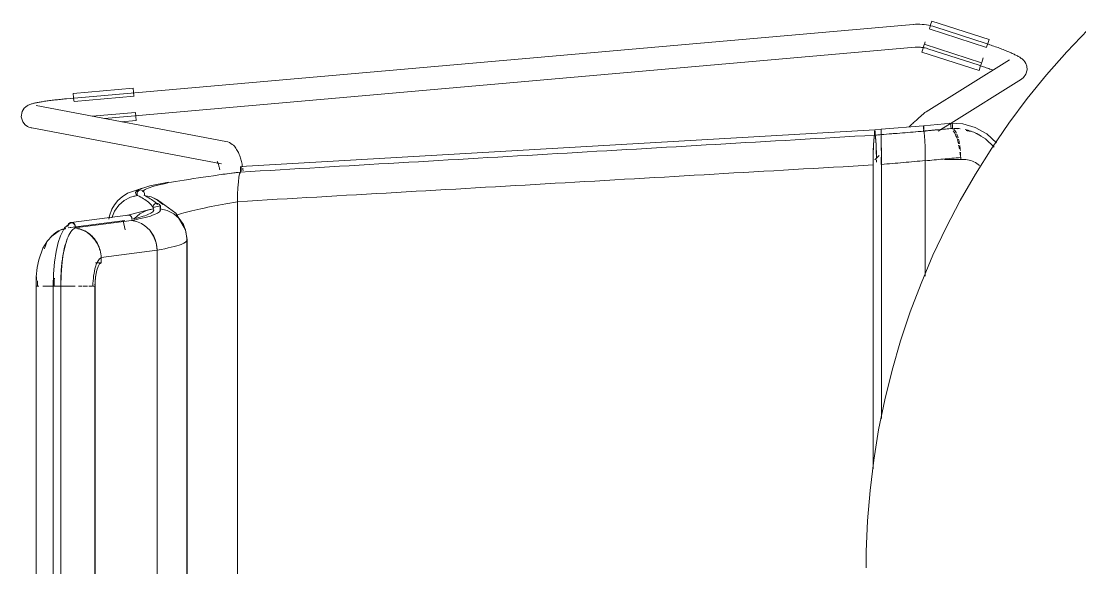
# Model space of a CAD drawing. Header units: millimetres. Extents: x 79795 to 317870, y -36033 to 97293.
# Drawn here: x 213355 to 213909, y 12306 to 12592 of the extents above; entities that cross this region are included whole.
import ezdxf

# ---------------------------------------------------------------- set-up
doc = ezdxf.new("R2010")
doc.units = ezdxf.units.MM
doc.header["$MEASUREMENT"] = 0
doc.layers.add('I-FURN', color=8, linetype='CONTINUOUS', lineweight=9)

msp = doc.modelspace()

# ---------------------------------------------------------------- linework, layer by layer
at = {"layer": 'I-FURN'}
for p, q in [((213831.1, 12589.89), (213831.73, 12591.84)), ((213831.73, 12591.84), (213861.74, 12582.15)), ((213822.05, 12590.12), (213378.73, 12551.18)), ((213822.1, 12590.13), (213822.05, 12590.13)), ((213823.24, 12590.21), (213822.1, 12590.13)), ((213824.38, 12590.23), (213823.24, 12590.21)), ((213825.52, 12590.22), (213824.38, 12590.23)), ((213826.67, 12590.16), (213825.52, 12590.22)), ((213827.8, 12590.05), (213826.67, 12590.16)), ((213828.93, 12589.9), (213827.8, 12590.05)), ((213830.06, 12589.7), (213828.93, 12589.9)), ((213831.17, 12589.46), (213830.06, 12589.7)), ((213830.43, 12587.8), (213860.44, 12578.11)), ((213830.47, 12587.91), (213831.1, 12589.89)), ((213832.28, 12589.17), (213831.17, 12589.46)), ((213833.37, 12588.84), (213832.28, 12589.17)), ((213860.18, 12580.13), (213833.37, 12588.84)), ((213913.42, 12587.34), (213902.38, 12575.76)), ((213827.86, 12579.82), (213828.23, 12580.99)), ((213860.64, 12579.98), (213860.18, 12580.13)), ((213861.11, 12580.2), (213860.47, 12578.23)), ((213861.74, 12582.15), (213861.11, 12580.2)), ((213398.6, 12540.88), (213823.1, 12578.17)), ((213823.1, 12578.17), (213823.76, 12578.22)), ((213823.76, 12578.22), (213824.42, 12578.23)), ((213824.42, 12578.23), (213825.09, 12578.23)), ((213825.09, 12578.23), (213825.75, 12578.19)), ((213825.75, 12578.19), (213826.41, 12578.13)), ((213826.41, 12578.13), (213827.06, 12578.04)), ((213826.52, 12575.68), (213827.15, 12577.64)), ((213826.52, 12575.68), (213856.52, 12565.99)), ((213827.06, 12578.04), (213827.71, 12577.93)), ((213827.15, 12577.64), (213827.79, 12579.61)), ((213827.71, 12577.93), (213828.36, 12577.79)), ((213857.83, 12570.04), (213827.82, 12579.73)), ((213828.36, 12577.79), (213829, 12577.62)), ((213829, 12577.62), (213829.64, 12577.43)), ((213829.64, 12577.43), (213829.67, 12577.42)), ((213829.67, 12577.42), (213856.48, 12568.71)), ((213861.38, 12579.73), (213860.64, 12579.98)), ((213862.12, 12579.49), (213861.38, 12579.73)), ((213862.85, 12579.24), (213862.12, 12579.49)), ((213863.58, 12578.99), (213862.85, 12579.24)), ((213864.3, 12578.73), (213863.58, 12578.99)), ((213865.02, 12578.48), (213864.3, 12578.73)), ((213865.72, 12578.23), (213865.02, 12578.48)), ((213866.42, 12577.97), (213865.72, 12578.23)), ((213867.11, 12577.72), (213866.42, 12577.97)), ((213867.79, 12577.46), (213867.11, 12577.72)), ((213868.45, 12577.21), (213867.79, 12577.46)), ((213869.11, 12576.95), (213868.45, 12577.21)), ((213869.75, 12576.7), (213869.11, 12576.95)), ((213870.37, 12576.45), (213869.75, 12576.7)), ((213870.98, 12576.2), (213870.37, 12576.45)), ((213871.58, 12575.96), (213870.98, 12576.2)), ((213872.16, 12575.71), (213871.58, 12575.96)), ((213872.72, 12575.47), (213872.16, 12575.71)), ((213873.26, 12575.23), (213872.72, 12575.47)), ((213873.79, 12574.99), (213873.26, 12575.23)), ((213874.3, 12574.76), (213873.79, 12574.99)), ((213874.79, 12574.52), (213874.3, 12574.76)), ((213875.27, 12574.29), (213874.79, 12574.52)), ((213902.38, 12575.76), (213891.81, 12563.75)), ((213872.34, 12571.64), (213828.75, 12544.33)), ((213857.79, 12569.92), (213857.15, 12567.95)), ((213857.86, 12570.13), (213858.66, 12572.61)), ((213875.72, 12574.06), (213875.27, 12574.29)), ((213876.16, 12573.83), (213875.72, 12574.06)), ((213876.59, 12573.6), (213876.16, 12573.83)), ((213877, 12573.37), (213876.59, 12573.6)), ((213877.4, 12573.14), (213877, 12573.37)), ((213877.79, 12572.9), (213877.4, 12573.14)), ((213878.18, 12572.64), (213877.79, 12572.9)), ((213878.57, 12572.36), (213878.18, 12572.64)), ((213878.97, 12572.05), (213878.57, 12572.36)), ((213879.4, 12571.68), (213878.97, 12572.05)), ((213879.86, 12571.22), (213879.4, 12571.68)), ((213880.38, 12570.59), (213879.86, 12571.22)), ((213880.95, 12569.68), (213880.38, 12570.59)), ((213881.47, 12568.29), (213880.95, 12569.68)), ((213856.81, 12568.61), (213856.48, 12568.71)), ((213857.15, 12567.95), (213856.52, 12565.99)), ((213857.5, 12568.38), (213856.81, 12568.61)), ((213858.19, 12568.15), (213857.5, 12568.38)), ((213858.87, 12567.92), (213858.19, 12568.15)), ((213859.55, 12567.68), (213858.87, 12567.92)), ((213860.22, 12567.45), (213859.55, 12567.68)), ((213860.89, 12567.21), (213860.22, 12567.45)), ((213861.55, 12566.98), (213860.89, 12567.21)), ((213862.19, 12566.74), (213861.55, 12566.98)), ((213862.83, 12566.51), (213862.19, 12566.74)), ((213863.45, 12566.27), (213862.83, 12566.51)), ((213879.83, 12562.36), (213881.06, 12564.09)), ((213881.06, 12564.09), (213881.64, 12566.32)), ((213881.64, 12566.32), (213881.47, 12568.29)), ((213891.81, 12563.75), (213881.73, 12551.32)), ((213841.94, 12538.43), (213878.71, 12561.47)), ((213879.83, 12562.36), (213878.71, 12561.47)), ((213382.34, 12553.99), (213413.75, 12556.75)), ((213382.52, 12551.95), (213382.34, 12553.99)), ((213382.71, 12549.76), (213414.12, 12552.52)), ((213413.75, 12556.75), (213413.93, 12554.71)), ((213413.93, 12554.71), (213414.11, 12552.64)), ((213356.58, 12546.21), (213357.49, 12547.06)), ((213357.49, 12547.06), (213358.19, 12547.54)), ((213358.19, 12547.54), (213358.75, 12547.85)), ((213358.75, 12547.85), (213359.22, 12548.06)), ((213359.22, 12548.06), (213359.65, 12548.23)), ((213359.65, 12548.23), (213360.06, 12548.37)), ((213360.06, 12548.37), (213360.45, 12548.5)), ((213360.45, 12548.5), (213360.85, 12548.61)), ((213360.85, 12548.61), (213361.25, 12548.72)), ((213361.25, 12548.72), (213361.66, 12548.82)), ((213361.66, 12548.82), (213362.09, 12548.92)), ((213362.09, 12548.92), (213362.53, 12549.02)), ((213362.53, 12549.02), (213362.99, 12549.12)), ((213462.17, 12528.88), (213362.88, 12547.7)), ((213362.99, 12549.12), (213363.47, 12549.21)), ((213363.47, 12549.21), (213363.97, 12549.31)), ((213363.97, 12549.31), (213364.48, 12549.4)), ((213364.48, 12549.4), (213365.01, 12549.5)), ((213365.01, 12549.5), (213365.57, 12549.59)), ((213365.57, 12549.59), (213366.13, 12549.68)), ((213366.13, 12549.68), (213366.72, 12549.77)), ((213366.72, 12549.77), (213367.32, 12549.87)), ((213367.32, 12549.87), (213367.94, 12549.96)), ((213367.94, 12549.96), (213368.58, 12550.05)), ((213368.58, 12550.05), (213369.23, 12550.13)), ((213369.23, 12550.13), (213369.89, 12550.22)), ((213369.89, 12550.22), (213370.56, 12550.31)), ((213370.56, 12550.31), (213371.25, 12550.4)), ((213371.25, 12550.4), (213371.95, 12550.48)), ((213371.95, 12550.48), (213372.66, 12550.56)), ((213372.66, 12550.56), (213373.38, 12550.64)), ((213373.38, 12550.64), (213374.1, 12550.72)), ((213374.1, 12550.72), (213374.84, 12550.8)), ((213374.84, 12550.8), (213375.58, 12550.88)), ((213375.58, 12550.88), (213376.32, 12550.95)), ((213376.32, 12550.95), (213377.07, 12551.02)), ((213377.07, 12551.02), (213377.82, 12551.09)), ((213377.82, 12551.09), (213378.57, 12551.16)), ((213378.57, 12551.16), (213378.73, 12551.18)), ((213382.7, 12549.88), (213382.52, 12551.95)), ((213881.73, 12551.32), (213872.16, 12538.51)), ((213355.05, 12541.79), (213355.54, 12544.55)), ((213355.89, 12539.04), (213355.05, 12541.79)), ((213355.54, 12544.55), (213356.58, 12546.21)), ((213414.86, 12544.07), (213392.26, 12542.09)), ((213414.87, 12543.95), (213415.05, 12541.88)), ((213415.05, 12541.88), (213415.23, 12539.84)), ((213824.97, 12541.21), (213824.62, 12540.89)), ((213825.3, 12541.51), (213824.97, 12541.21)), ((213825.63, 12541.8), (213825.3, 12541.51)), ((213825.93, 12542.07), (213825.63, 12541.8)), ((213826.23, 12542.33), (213825.93, 12542.07)), ((213826.51, 12542.57), (213826.23, 12542.33)), ((213826.77, 12542.8), (213826.51, 12542.57)), ((213827.03, 12543.01), (213826.77, 12542.8)), ((213827.27, 12543.22), (213827.03, 12543.01)), ((213827.5, 12543.41), (213827.27, 12543.22)), ((213827.72, 12543.59), (213827.5, 12543.41)), ((213827.94, 12543.76), (213827.72, 12543.59)), ((213828.17, 12543.93), (213827.94, 12543.76)), ((213828.43, 12544.12), (213828.17, 12543.93)), ((213828.75, 12544.33), (213828.43, 12544.12)), ((213355.89, 12539.04), (213357.21, 12537.47)), ((213357.21, 12537.47), (213358.29, 12536.72)), ((213358.29, 12536.72), (213359.09, 12536.34)), ((213359.09, 12536.34), (213359.71, 12536.13)), ((213359.71, 12536.13), (213360.23, 12535.99)), ((213360.23, 12535.99), (213360.65, 12535.91)), ((213360.65, 12535.91), (213459.94, 12517.09)), ((213407.34, 12539.15), (213415.23, 12539.84)), ((213827.49, 12537.08), (213805.29, 12535.25)), ((213820.45, 12537.05), (213819.98, 12536.61)), ((213820.91, 12537.48), (213820.45, 12537.05)), ((213821.36, 12537.91), (213820.91, 12537.48)), ((213821.81, 12538.32), (213821.36, 12537.91)), ((213822.24, 12538.72), (213821.81, 12538.32)), ((213822.67, 12539.12), (213822.24, 12538.72)), ((213823.08, 12539.5), (213822.67, 12539.12)), ((213823.48, 12539.86), (213823.08, 12539.5)), ((213823.87, 12540.22), (213823.48, 12539.86)), ((213824.25, 12540.56), (213823.87, 12540.22)), ((213824.62, 12540.89), (213824.25, 12540.56)), ((213827.39, 12535.7), (213827.38, 12535.21)), ((213827.38, 12535.21), (213827.39, 12535.7)), ((213827.4, 12536.16), (213827.39, 12535.7)), ((213827.39, 12535.7), (213827.4, 12536.15)), ((213827.42, 12536.54), (213827.4, 12536.16)), ((213827.4, 12536.15), (213827.42, 12536.53)), ((213827.44, 12536.83), (213827.42, 12536.54)), ((213827.42, 12536.53), (213827.44, 12536.83)), ((213827.46, 12537.02), (213827.44, 12536.83)), ((213827.44, 12536.83), (213827.46, 12537.01)), ((213827.49, 12537.08), (213827.46, 12537.02)), ((213827.46, 12537.01), (213827.49, 12537.08)), ((213841.98, 12538.5), (213827.49, 12537.08)), ((213827.51, 12537.01), (213827.49, 12537.08)), ((213827.49, 12537.08), (213827.51, 12537.01)), ((213827.54, 12536.82), (213827.51, 12537.01)), ((213827.56, 12536.53), (213827.54, 12536.82)), ((213827.54, 12536.82), (213827.56, 12536.52)), ((213827.57, 12536.14), (213827.56, 12536.53)), ((213827.56, 12536.52), (213827.57, 12536.14)), ((213827.59, 12535.69), (213827.57, 12536.14)), ((213827.57, 12536.14), (213827.59, 12535.69)), ((213827.59, 12535.2), (213827.59, 12535.69)), ((213827.59, 12535.69), (213827.59, 12535.2)), ((213835.12, 12534.16), (213841.57, 12538.2)), ((213841.08, 12538.38), (213847.99, 12538.1)), ((213847.99, 12538.1), (213854.51, 12536.22)), ((213854.51, 12536.22), (213860.52, 12532.83)), ((213872.16, 12538.51), (213863.1, 12525.32)), ((213801.93, 12534.98), (213470.02, 12515.69)), ((213801.62, 12531.26), (213801.42, 12529.51)), ((213801.83, 12532.14), (213801.62, 12531.26)), ((213801.83, 12534.05), (213801.82, 12533.6)), ((213801.82, 12533.6), (213801.82, 12533.11)), ((213801.82, 12533.11), (213801.82, 12532.61)), ((213801.82, 12532.61), (213801.83, 12532.14)), ((213801.85, 12534.43), (213801.83, 12534.05)), ((213801.87, 12534.73), (213801.85, 12534.43)), ((213801.9, 12534.91), (213801.87, 12534.73)), ((213801.93, 12534.98), (213801.9, 12534.91)), ((213801.93, 12534.98), (213805.29, 12535.25)), ((213801.95, 12534.91), (213801.93, 12534.98)), ((213801.98, 12534.72), (213801.95, 12534.91)), ((213802, 12534.43), (213801.98, 12534.72)), ((213802.02, 12534.04), (213802, 12534.43)), ((213802.03, 12533.59), (213802.02, 12534.04)), ((213802.04, 12533.1), (213802.03, 12533.59)), ((213802.03, 12532.14), (213802.04, 12532.61)), ((213802.24, 12531.24), (213802.03, 12532.14)), ((213802.04, 12532.61), (213802.04, 12533.1)), ((213802.43, 12529.48), (213802.24, 12531.24)), ((213805.25, 12529.76), (213805.26, 12531.51)), ((213805.26, 12531.51), (213805.25, 12529.76)), ((213805.28, 12535.18), (213805.29, 12535.25)), ((213805.29, 12535.25), (213805.28, 12535.19)), ((213805.28, 12534.32), (213805.28, 12534.7)), ((213805.28, 12534.7), (213805.28, 12534.32)), ((213805.28, 12533.86), (213805.28, 12534.32)), ((213805.28, 12534.32), (213805.28, 12533.87)), ((213805.28, 12533.87), (213805.28, 12533.38)), ((213805.28, 12533.37), (213805.28, 12533.86)), ((213805.28, 12533.38), (213805.28, 12532.88)), ((213805.28, 12532.88), (213805.28, 12533.37)), ((213805.28, 12532.41), (213805.28, 12532.88)), ((213805.28, 12532.88), (213805.28, 12532.41)), ((213805.29, 12535.25), (213805.29, 12535.18)), ((213805.29, 12535.19), (213805.29, 12535.25)), ((213805.29, 12535), (213805.29, 12534.7)), ((213805.29, 12534.71), (213805.29, 12535)), ((213805.29, 12534.33), (213805.29, 12534.71)), ((213805.29, 12534.7), (213805.29, 12534.32)), ((213805.29, 12533.87), (213805.29, 12534.33)), ((213805.29, 12534.32), (213805.29, 12533.87)), ((213805.29, 12533.87), (213805.29, 12533.38)), ((213805.29, 12533.38), (213805.29, 12533.87)), ((213805.29, 12533.38), (213805.29, 12532.88)), ((213805.29, 12532.89), (213805.29, 12533.38)), ((213805.29, 12532.42), (213805.29, 12532.89)), ((213805.29, 12532.88), (213805.29, 12532.41)), ((213805.31, 12531.53), (213805.29, 12532.42)), ((213805.29, 12532.41), (213805.31, 12531.53)), ((213805.31, 12531.53), (213805.32, 12529.78)), ((213805.32, 12529.78), (213805.31, 12531.53)), ((213827.39, 12534.72), (213827.39, 12534.24)), ((213827.39, 12534.24), (213827.39, 12534.71)), ((213827.58, 12534.23), (213827.59, 12534.7)), ((213827.59, 12534.7), (213827.58, 12534.23)), ((213827.77, 12533.34), (213827.58, 12534.23)), ((213827.58, 12534.23), (213827.77, 12533.34)), ((213827.59, 12534.7), (213827.59, 12535.2)), ((213827.59, 12535.2), (213827.59, 12534.7)), ((213827.95, 12531.6), (213827.77, 12533.34)), ((213827.77, 12533.34), (213827.95, 12531.62)), ((213827.95, 12531.61), (213828.1, 12529.17)), ((213828.1, 12529.13), (213827.95, 12531.6)), ((213854.11, 12533.51), (213859.94, 12530.15)), ((213859.94, 12530.15), (213864.45, 12525.84)), ((213860.52, 12532.83), (213865.67, 12528.09)), ((213462.17, 12528.88), (213463.16, 12528.62)), ((213463.16, 12528.62), (213464.05, 12528.26)), ((213464.05, 12528.26), (213464.84, 12527.82)), ((213464.84, 12527.82), (213465.53, 12527.34)), ((213465.53, 12527.34), (213466.13, 12526.83)), ((213466.13, 12526.83), (213466.65, 12526.31)), ((213466.65, 12526.31), (213467.1, 12525.78)), ((213467.1, 12525.78), (213467.5, 12525.25)), ((213467.5, 12525.25), (213467.86, 12524.71)), ((213467.86, 12524.71), (213468.18, 12524.17)), ((213801.26, 12527), (213801.14, 12523.87)), ((213801.42, 12529.51), (213801.26, 12527)), ((213802.59, 12526.99), (213802.43, 12529.48)), ((213802.71, 12523.87), (213802.59, 12526.99)), ((213805.23, 12524.14), (213805.24, 12527.26)), ((213805.24, 12527.26), (213805.23, 12524.14)), ((213805.24, 12527.26), (213805.25, 12529.76)), ((213805.25, 12529.76), (213805.24, 12527.26)), ((213805.32, 12529.78), (213805.33, 12527.28)), ((213805.33, 12527.28), (213805.32, 12529.78)), ((213805.34, 12524.15), (213805.33, 12527.28)), ((213805.33, 12527.27), (213805.34, 12524.15)), ((213828.22, 12526.03), (213828.1, 12529.13)), ((213828.1, 12529.13), (213828.21, 12526.09)), ((213828.29, 12522.59), (213828.22, 12526.03)), ((213828.22, 12526.03), (213828.29, 12522.59)), ((213863.1, 12525.32), (213854.58, 12511.77)), ((213468.18, 12524.17), (213468.47, 12523.64)), ((213468.47, 12523.64), (213468.75, 12523.08)), ((213468.75, 12523.08), (213469, 12522.52)), ((213469, 12522.52), (213469.23, 12521.95)), ((213469.23, 12521.95), (213469.45, 12521.37)), ((213469.45, 12521.37), (213469.66, 12520.78)), ((213469.66, 12520.78), (213469.85, 12520.17)), ((213469.85, 12520.17), (213470.04, 12519.56)), ((213470.04, 12519.56), (213470.21, 12518.93)), ((213801.06, 12520.31), (213801.03, 12516.53)), ((213801.14, 12523.87), (213801.06, 12520.31)), ((213804.2, 12521.49), (213801.91, 12519.28)), ((213802.79, 12520.32), (213802.71, 12523.87)), ((213802.82, 12518.06), (213802.81, 12519.3)), ((213805.22, 12516.8), (213805.22, 12520.58)), ((213805.22, 12520.58), (213805.22, 12516.8)), ((213805.35, 12520.58), (213805.34, 12524.15)), ((213805.34, 12524.14), (213805.35, 12520.58)), ((213805.35, 12520.58), (213805.35, 12516.79)), ((213805.35, 12516.79), (213805.35, 12520.58)), ((213828.29, 12522.5), (213828.32, 12518.85)), ((213828.32, 12518.73), (213828.29, 12522.49)), ((213848.11, 12519.44), (213838.36, 12519.44)), ((213846.87, 12520.43), (213846.87, 12519.38)), ((213457.71, 12518.31), (213457.72, 12518.29)), ((213457.72, 12518.29), (213457.77, 12518.21)), ((213457.77, 12518.21), (213457.81, 12518.13)), ((213457.81, 12518.13), (213457.89, 12517.97)), ((213457.89, 12517.97), (213457.97, 12517.78)), ((213457.97, 12517.78), (213458.07, 12517.55)), ((213458.07, 12517.55), (213458.17, 12517.28)), ((213458.17, 12517.28), (213458.28, 12516.98)), ((213458.28, 12516.98), (213458.39, 12516.64)), ((213458.39, 12516.64), (213458.49, 12516.27)), ((213458.49, 12516.27), (213458.6, 12515.88)), ((213458.6, 12515.88), (213458.71, 12515.46)), ((213458.71, 12515.46), (213458.81, 12515.01)), ((213458.81, 12515.01), (213458.91, 12514.54)), ((213458.91, 12514.54), (213459.01, 12514.05)), ((213469.81, 12514.29), (213469.84, 12514.74)), ((213469.81, 12513.79), (213469.81, 12514.29)), ((213469.82, 12514.28), (213469.81, 12513.79)), ((213469.81, 12513.79), (213469.81, 12513.29)), ((213469.81, 12513.3), (213469.81, 12513.79)), ((213469.84, 12514.74), (213469.82, 12514.28)), ((213469.84, 12514.74), (213469.87, 12515.13)), ((213469.87, 12515.12), (213469.84, 12514.74)), ((213469.87, 12515.13), (213469.91, 12515.43)), ((213469.91, 12515.42), (213469.87, 12515.12)), ((213469.96, 12515.62), (213469.91, 12515.42)), ((213469.91, 12515.43), (213469.96, 12515.62)), ((213470.02, 12515.69), (213469.96, 12515.62)), ((213469.96, 12515.62), (213470.02, 12515.69)), ((213470.07, 12515.63), (213470.02, 12515.69)), ((213470.02, 12515.69), (213470.07, 12515.63)), ((213470.12, 12515.44), (213470.07, 12515.63)), ((213470.07, 12515.63), (213470.12, 12515.45)), ((213470.12, 12515.45), (213470.17, 12515.16)), ((213470.16, 12515.15), (213470.12, 12515.44)), ((213470.2, 12514.77), (213470.16, 12515.15)), ((213470.17, 12515.16), (213470.2, 12514.78)), ((213470.2, 12514.78), (213470.22, 12514.33)), ((213470.22, 12514.32), (213470.2, 12514.77)), ((213470.21, 12518.93), (213470.37, 12518.28)), ((213470.22, 12514.33), (213470.23, 12513.83)), ((213470.23, 12513.83), (213470.22, 12514.32)), ((213470.23, 12513.33), (213470.23, 12513.83)), ((213470.23, 12513.83), (213470.23, 12513.33)), ((213470.37, 12518.28), (213470.52, 12517.63)), ((213470.52, 12517.63), (213470.67, 12516.96)), ((213470.67, 12516.96), (213470.8, 12516.28)), ((213470.8, 12516.28), (213470.93, 12515.59)), ((213471.04, 12514.88), (213471.15, 12514.17)), ((213471.15, 12514.17), (213471.25, 12513.44)), ((213801.03, 12516.53), (213801.03, 12357.43)), ((213801.03, 12357.43), (213801.03, 12516.53)), ((213805.35, 12516.79), (213805.35, 12383.79)), ((213805.35, 12383.79), (213805.35, 12516.79)), ((213828.32, 12458.25), (213828.32, 12518.73)), ((213828.32, 12518.73), (213828.32, 12458.25)), ((213468.75, 12507.71), (213469.06, 12510.18)), ((213469.06, 12510.17), (213468.75, 12507.68)), ((213469.43, 12511.92), (213469.06, 12510.17)), ((213469.06, 12510.18), (213469.43, 12511.92)), ((213469.83, 12512.82), (213469.43, 12511.92)), ((213469.43, 12511.92), (213469.83, 12512.82)), ((213469.83, 12512.82), (213469.81, 12513.3)), ((213469.81, 12513.29), (213469.83, 12512.82)), ((213854.58, 12511.77), (213846.61, 12497.9)), ((213422.44, 12505.68), (213410.73, 12501.69)), ((213415.99, 12502.5), (213415.8, 12502.04)), ((213415.8, 12502.04), (213416, 12502.49)), ((213416.3, 12502.88), (213415.99, 12502.5)), ((213416, 12502.49), (213416.3, 12502.88)), ((213416.3, 12502.88), (213416.7, 12503.18)), ((213416.7, 12503.18), (213416.3, 12502.88)), ((213416.7, 12503.18), (213417.15, 12503.38)), ((213417.15, 12503.38), (213416.7, 12503.18)), ((213417.15, 12503.38), (213417.63, 12503.45)), ((213417.63, 12503.45), (213417.15, 12503.38)), ((213417.63, 12503.45), (213418.12, 12503.39)), ((213418.12, 12503.39), (213417.63, 12503.45)), ((213418.12, 12503.39), (213418.58, 12503.21)), ((213418.58, 12503.21), (213418.12, 12503.39)), ((213418.58, 12503.21), (213418.98, 12502.92)), ((213418.98, 12502.92), (213418.58, 12503.21)), ((213418.98, 12502.92), (213419.3, 12502.54)), ((213419.3, 12502.54), (213418.98, 12502.92)), ((213419.3, 12502.54), (213419.51, 12502.09)), ((213419.51, 12502.09), (213419.3, 12502.54)), ((213432.1, 12507.58), (213422.44, 12505.68)), ((213468.51, 12504.58), (213468.36, 12501.04)), ((213468.36, 12501.11), (213468.51, 12504.58)), ((213468.75, 12507.68), (213468.51, 12504.58)), ((213468.51, 12504.63), (213468.75, 12507.68)), ((213405.66, 12497.88), (213403.88, 12495.72)), ((213407.9, 12499.88), (213405.66, 12497.88)), ((213408.98, 12497.93), (213406.15, 12495.45)), ((213410.73, 12501.69), (213407.9, 12499.88)), ((213412.3, 12499.67), (213408.98, 12497.93)), ((213415.93, 12500.58), (213412.3, 12499.67)), ((213414.11, 12500.23), (213415.93, 12500.58)), ((213415.8, 12502.04), (213415.72, 12501.55)), ((213415.72, 12501.55), (213415.77, 12501.05)), ((213415.73, 12501.54), (213415.8, 12502.04)), ((213415.77, 12501.05), (213415.73, 12501.54)), ((213415.93, 12500.58), (213415.77, 12501.05)), ((213415.77, 12501.05), (213415.93, 12500.58)), ((213419.57, 12501.1), (213419.42, 12500.63)), ((213419.42, 12500.63), (213419.57, 12501.1)), ((213419.42, 12500.63), (213423.03, 12499.84)), ((213423.03, 12499.84), (213419.42, 12500.63)), ((213419.51, 12502.09), (213419.6, 12501.6)), ((213419.6, 12501.6), (213419.51, 12502.09)), ((213419.6, 12501.6), (213419.57, 12501.1)), ((213419.57, 12501.1), (213419.6, 12501.6)), ((213423.03, 12499.84), (213426.35, 12498.19)), ((213426.36, 12498.2), (213423.03, 12499.84)), ((213426.43, 12498.25), (213424.68, 12499.14)), ((213426.35, 12498.19), (213429.19, 12495.8)), ((213429.19, 12495.8), (213426.36, 12498.2)), ((213435.97, 12491.27), (213426.43, 12498.25)), ((213468.36, 12501.04), (213468.3, 12497.27)), ((213468.3, 12497.35), (213468.36, 12501.04)), ((213468.3, 12497.27), (213468.3, 12113.87)), ((213468.3, 12113.87), (213468.3, 12497.27)), ((213846.61, 12497.9), (213839.2, 12483.72)), ((213402.54, 12493.44), (213401.24, 12489.84)), ((213403.88, 12495.72), (213402.54, 12493.44)), ((213403.98, 12492.37), (213402.58, 12488.85)), ((213406.15, 12495.45), (213403.98, 12492.37)), ((213410.84, 12490.29), (213422.45, 12493.26)), ((213420.59, 12492.73), (213417.19, 12490.97)), ((213424.3, 12493.62), (213420.59, 12492.73)), ((213422.45, 12493.26), (213424.32, 12493.59)), ((213427.91, 12495.13), (213424.02, 12494.3)), ((213424.18, 12495.08), (213424.1, 12494.59)), ((213424.1, 12494.58), (213424.18, 12495.07)), ((213424.1, 12494.59), (213424.14, 12494.09)), ((213424.14, 12494.09), (213424.1, 12494.58)), ((213424.3, 12493.62), (213424.14, 12494.09)), ((213424.14, 12494.09), (213424.3, 12493.62)), ((213424.38, 12495.53), (213424.18, 12495.08)), ((213424.18, 12495.07), (213424.39, 12495.52)), ((213424.7, 12495.91), (213424.38, 12495.53)), ((213424.39, 12495.52), (213424.7, 12495.91)), ((213424.7, 12495.91), (213425.1, 12496.2)), ((213425.1, 12496.2), (213424.7, 12495.91)), ((213425.1, 12496.2), (213425.56, 12496.39)), ((213425.56, 12496.39), (213425.1, 12496.2)), ((213425.56, 12496.39), (213426.05, 12496.46)), ((213426.05, 12496.46), (213425.56, 12496.39)), ((213426.05, 12496.46), (213426.54, 12496.39)), ((213426.54, 12496.39), (213426.05, 12496.46)), ((213426.54, 12496.39), (213427, 12496.2)), ((213427.01, 12496.2), (213426.54, 12496.39)), ((213427, 12496.2), (213427.41, 12495.91)), ((213427.41, 12495.91), (213427.01, 12496.2)), ((213427.41, 12495.91), (213427.72, 12495.52)), ((213427.72, 12495.53), (213427.41, 12495.91)), ((213427.93, 12495.08), (213427.72, 12495.53)), ((213427.72, 12495.52), (213427.92, 12495.07)), ((213427.82, 12492.55), (213427.78, 12495.43)), ((213427.97, 12494.09), (213427.8, 12493.62)), ((213427.81, 12493.62), (213427.97, 12494.09)), ((213431.52, 12492.73), (213427.81, 12493.62)), ((213427.92, 12495.07), (213428.01, 12494.58)), ((213428.01, 12494.59), (213427.93, 12495.08)), ((213427.97, 12494.09), (213428.01, 12494.59)), ((213428.01, 12494.58), (213427.97, 12494.09)), ((213434.92, 12490.97), (213431.52, 12492.73)), ((213431.52, 12492.72), (213434.91, 12490.97)), ((213377.74, 12483.55), (213380.64, 12486.1)), ((213409.27, 12487.46), (213379.58, 12483.61)), ((213410.92, 12490.31), (213381.14, 12486.45)), ((213383.12, 12483.63), (213412.82, 12487.48)), ((213401.24, 12489.84), (213401.01, 12488.07)), ((213408.49, 12487.33), (213409.45, 12482.51)), ((213410.68, 12490.26), (213410.24, 12490.07)), ((213411.15, 12490.32), (213410.68, 12490.26)), ((213411.62, 12490.25), (213411.15, 12490.32)), ((213412.06, 12490.07), (213411.62, 12490.25)), ((213412.44, 12489.77), (213412.06, 12490.07)), ((213412.74, 12489.39), (213412.44, 12489.77)), ((213412.94, 12488.94), (213412.74, 12489.39)), ((213414.16, 12487.25), (213412.82, 12487.48)), ((213413.02, 12488.44), (213412.94, 12488.94)), ((213412.98, 12487.95), (213413.02, 12488.44)), ((213414.32, 12488.46), (213414.11, 12488.22)), ((213417.19, 12490.97), (213414.32, 12488.46)), ((213434.91, 12490.97), (213437.78, 12488.46)), ((213437.79, 12488.46), (213434.92, 12490.97)), ((213441.08, 12482.62), (213435.97, 12491.27)), ((213437.78, 12488.46), (213439.95, 12485.32)), ((213439.96, 12485.33), (213437.79, 12488.46)), ((213371.05, 12479.29), (213374.95, 12481.97)), ((213374.95, 12481.97), (213375.15, 12482.07)), ((213375.56, 12479.43), (213377.74, 12483.55)), ((213380.77, 12483.77), (213385.55, 12484.38)), ((213422.33, 12482.36), (213419.59, 12484.85)), ((213424.41, 12479.25), (213422.33, 12482.36)), ((213441.15, 12482.47), (213439.78, 12485.64)), ((213439.95, 12485.32), (213441.32, 12481.76)), ((213441.33, 12481.76), (213439.96, 12485.33)), ((213441.95, 12477.43), (213441.15, 12482.47)), ((213441.32, 12481.76), (213441.8, 12477.97)), ((213441.8, 12477.97), (213441.33, 12481.76)), ((213839.2, 12483.72), (213832.36, 12469.26)), ((213366.37, 12472.94), (213368.76, 12476.82)), ((213368.76, 12476.82), (213371.05, 12479.29)), ((213373.3, 12471.28), (213374.39, 12475.97)), ((213374.39, 12475.97), (213375.56, 12479.43)), ((213379.1, 12477.67), (213378, 12474.23)), ((213425.72, 12475.7), (213424.41, 12479.25)), ((213426.2, 12471.93), (213425.72, 12475.7)), ((213441.8, 12477.97), (213441.8, 12133.18)), ((213441.8, 12133.18), (213441.8, 12477.97)), ((213441.95, 12438.52), (213441.95, 12477.43)), ((213364.24, 12466.89), (213366.37, 12472.94)), ((213372.45, 12465.66), (213373.3, 12471.28)), ((213377.03, 12469.8), (213376.44, 12465.79)), ((213378, 12474.23), (213377.03, 12469.8)), ((213396.92, 12468.07), (213426.2, 12471.93)), ((213426.2, 12471.93), (213426.2, 12139.22)), ((213426.2, 12139.22), (213426.2, 12471.93)), ((213832.36, 12469.26), (213826.11, 12454.53)), ((213363.45, 12462.85), (213364.24, 12466.89)), ((213371.96, 12459.54), (213372.45, 12465.66)), ((213376.44, 12465.79), (213375.91, 12459.23)), ((213396.99, 12465.35), (213393.98, 12465.35)), ((213395.34, 12463.36), (213396.13, 12464.72)), ((213396.13, 12464.72), (213396.99, 12465.35)), ((213396.99, 12465.35), (213396.92, 12468.07)), ((213362.94, 12458.03), (213363.45, 12462.85)), ((213371.87, 12453), (213371.96, 12459.54)), ((213375.91, 12459.23), (213375.83, 12453)), ((213393.84, 12456.04), (213394.16, 12458.89)), ((213394.16, 12458.89), (213394.67, 12461.38)), ((213394.67, 12461.38), (213395.34, 12463.36)), ((213362.83, 12453), (213362.94, 12458.03)), ((213363, 12453), (213362.83, 12453)), ((213362.83, 12453), (213362.83, 12158.15)), ((213362.85, 12453), (213364.32, 12453)), ((213366.35, 12453), (213368.93, 12453)), ((213372.11, 12453), (213369.09, 12453)), ((213369.1, 12453), (213372.11, 12453)), ((213371.94, 12453), (213371.87, 12453)), ((213371.87, 12453), (213371.87, 12158.15)), ((213371.87, 12453), (213375.83, 12453)), ((213372.14, 12453), (213371.94, 12453)), ((213372.44, 12453), (213372.14, 12453)), ((213372.83, 12453), (213372.44, 12453)), ((213373.28, 12453), (213372.83, 12453)), ((213373.78, 12453), (213373.28, 12453)), ((213374.27, 12453), (213373.78, 12453)), ((213374.75, 12453), (213374.27, 12453)), ((213375.17, 12453), (213374.75, 12453)), ((213375.5, 12453), (213375.17, 12453)), ((213375.72, 12453), (213375.5, 12453)), ((213375.83, 12453), (213375.72, 12453)), ((213379.61, 12453), (213375.8, 12453)), ((213375.8, 12453), (213379.62, 12453)), ((213375.83, 12158.15), (213375.83, 12453)), ((213379.81, 12453), (213383.37, 12453)), ((213385, 12453), (213386.84, 12453)), ((213387.36, 12453), (213389.82, 12453)), ((213390.41, 12453), (213392.15, 12453)), ((213393.67, 12453), (213393.67, 12158.15)), ((213393.73, 12453), (213393.84, 12456.04)), ((213393.73, 12158.15), (213393.73, 12453)), ((213826.11, 12454.53), (213820.45, 12439.57)), ((213441.95, 12133.72), (213441.95, 12438.52)), ((213820.45, 12439.57), (213815.39, 12424.39)), ((213815.39, 12424.39), (213810.95, 12409.02)), ((213810.95, 12409.02), (213807.12, 12393.49)), ((213807.12, 12393.49), (213803.91, 12377.81)), ((213803.91, 12377.81), (213801.34, 12362.02)), ((213801.34, 12362.02), (213799.4, 12346.14)), ((213799.4, 12346.14), (213798.1, 12330.2)), ((213798.1, 12330.2), (213797.43, 12314.21)), ((213797.43, 12314.21), (213797.34, 12305.57))]:
    msp.add_line(p, q, dxfattribs=at)
for centre, major_axis, ratio, start_param, end_param in [((213411.15, 12488.36), (0, 1.96), 0.955139, 4.501447, 6.790779), ((213411.13, 12471.8), (0, 15.78), 0.955139, 5.929149, 6.170649), ((213411.13, 12471.8), (0, 15.78), 0.955139, 5.687432, 5.928979), ((213411.13, 12471.8), (0, 15.78), 0.955139, 4.720632, 5.68731), ((213367.11, 12453), (0, 12.4), 0.287441, 1.332781, 1.570796), ((213378.58, 12453), (-15.75, 0), 0.000004, 3.431839, 3.614078)]:
    msp.add_ellipse(centre, major_axis=major_axis, ratio=ratio, start_param=start_param, end_param=end_param, dxfattribs=at)
for points in [[(213842.53, 12535.67), (213840.09, 12535.43), (213835.14, 12534.95), (213830.1, 12534.47), (213827.58, 12534.23)], [(213842.53, 12535.67), (213842.93, 12535.52), (213843.68, 12534.96), (213844.38, 12533.81), (213844.7, 12533.12)], [(213469.83, 12512.82), (213525.07, 12516.04), (213635.66, 12522.48), (213746.42, 12528.92), (213801.83, 12532.14)], [(213805.29, 12532.41), (213804.72, 12532.37), (213803.56, 12532.28), (213802.4, 12532.19), (213801.83, 12532.15)], [(213805.28, 12532.41), (213804.74, 12532.36), (213803.65, 12532.27), (213802.57, 12532.18), (213802.03, 12532.14)], [(213805.29, 12532.42), (213809.01, 12532.72), (213816.45, 12533.32), (213823.87, 12533.93), (213827.58, 12534.23)], [(213811.6, 12532.93), (213812.01, 12532.97), (213812.42, 12533), (213812.83, 12533.04)], [(213816.44, 12533.33), (213820.1, 12533.64), (213823.75, 12533.94), (213827.39, 12534.24)], [(213834.48, 12534.95), (213832.13, 12534.71), (213829.77, 12534.48), (213827.39, 12534.24)], [(213843.84, 12533.08), (213843.53, 12533.72), (213843.21, 12534.12), (213842.89, 12534.45)], [(213845.31, 12535.52), (213844.67, 12535.58), (213844.01, 12535.59), (213843.36, 12535.58)], [(213844.81, 12530.66), (213844.54, 12531.47), (213844.26, 12532.28), (213843.96, 12532.84)], [(213844.07, 12535.63), (213844.89, 12535.62), (213845.72, 12535.58), (213846.54, 12535.5)], [(213844.9, 12532.67), (213845.15, 12532.08), (213845.38, 12531.42), (213845.59, 12530.69)], [(213845.65, 12527.62), (213845.44, 12528.54), (213845.21, 12529.49), (213844.96, 12530.33)], [(213851.93, 12534), (213851.22, 12534.26), (213850.5, 12534.45), (213849.76, 12534.57)], [(213845.77, 12530.02), (213845.96, 12529.28), (213846.12, 12528.47), (213846.27, 12527.64)], [(213846.19, 12524.96), (213846.07, 12525.65), (213845.94, 12526.3), (213845.8, 12526.96)], [(213846.4, 12526.79), (213846.53, 12525.94), (213846.64, 12525.06), (213846.7, 12524.15)], [(213802.81, 12519.3), (213802.81, 12518.89), (213802.81, 12518.48), (213802.81, 12518.06)], [(213846.87, 12520.43), (213843.84, 12520.17), (213837.7, 12519.63), (213831.45, 12519.04), (213828.32, 12518.73)], [(213846.63, 12521.84), (213846.58, 12522.32), (213846.52, 12522.79), (213846.45, 12523.26)], [(213846.77, 12523.23), (213846.83, 12522.31), (213846.86, 12521.38), (213846.87, 12520.43)], [(213846.87, 12519.38), (213847.52, 12519.44), (213848.18, 12519.46), (213848.84, 12519.43)], [(213634.54, 12506.94), (213690, 12510.13), (213745.51, 12513.33), (213801.03, 12516.53)], [(213805.35, 12516.79), (213809.18, 12517.13), (213813.01, 12517.48), (213816.84, 12517.82)], [(213816.84, 12517.82), (213820.67, 12518.17), (213824.49, 12518.51), (213828.32, 12518.85)], [(213469.82, 12512.81), (213466.76, 12512.42), (213463.67, 12512.03), (213460.61, 12511.65)], [(213468.3, 12497.35), (213523.66, 12500.55), (213579.08, 12503.74), (213634.54, 12506.94)], [(213427.8, 12493.62), (213428.36, 12492.59), (213426.39, 12490.55), (213418.33, 12488.5), (213412.82, 12487.48)], [(213376.24, 12482.55), (213376.87, 12482.79), (213377.52, 12482.95), (213378.18, 12483.09)], [(213396.92, 12468.07), (213396.88, 12469.36), (213396.52, 12471.87), (213395.11, 12475.47), (213392.92, 12478.61), (213390.08, 12481.14), (213386.74, 12482.9), (213384.36, 12483.49), (213383.12, 12483.63)], [(213383.3, 12484.39), (213383.32, 12484.23), (213383.32, 12484.06), (213383.28, 12483.9)], [(213384.64, 12483.17), (213386.03, 12482.86), (213387.39, 12482.36), (213388.65, 12481.66)], [(213368.31, 12475.39), (213367.88, 12474.5), (213367.48, 12473.57), (213367.24, 12472.61)], [(213441.95, 12477.43), (213441.95, 12477.61), (213441.9, 12477.79), (213441.8, 12477.97)], [(213375.8, 12453), (213375.76, 12455.35), (213375.83, 12460), (213376.25, 12464.57), (213376.54, 12466.74)], [(213392.61, 12453), (213392.66, 12456.79), (213393.63, 12464.18), (213395.8, 12467.57), (213396.91, 12467.82)], [(213394.62, 12461.38), (213394.07, 12459.33), (213393.79, 12456.61), (213393.7, 12453.84)], [(213362.92, 12453), (213362.92, 12454.71), (213362.99, 12456.39), (213363.14, 12457.97)], [(213372.4, 12453), (213372.38, 12454.43), (213372.38, 12455.85), (213372.42, 12457.26)]]:
    msp.add_open_spline(points, degree=3, dxfattribs=at)
for points, knots in [([(213841.8, 12535.57), (213841.81, 12535.79), (213841.81, 12536.27), (213841.72, 12537.03), (213841.57, 12537.69), (213841.39, 12538.13), (213841.28, 12538.28), (213841.23, 12538.32)], [-1, -1, -1, -1, -0.90625, -0.8125, -0.71875, -0.625, -0.5625, -0.5625, -0.5625, -0.5625]), ([(213842.13, 12538.45), (213842.15, 12538.44), (213842.2, 12538.39), (213842.27, 12538.29), (213842.37, 12538.09), (213842.47, 12537.77), (213842.55, 12537.38), (213842.58, 12537.02), (213842.6, 12536.65), (213842.6, 12536.2), (213842.56, 12535.85), (213842.53, 12535.67)], [0.5555556, 0.5555556, 0.5555556, 0.5555556, 0.5833333, 0.6180556, 0.6527778, 0.7222222, 0.7916667, 0.8263889, 0.8611111, 0.9305556, 1, 1, 1, 1]), ([(213801.03, 12516.53), (213801.03, 12517.8), (213801.05, 12520.35), (213801.13, 12523.95), (213801.25, 12527.12), (213801.47, 12530.48), (213801.68, 12531.87), (213801.83, 12532.15)], [-1, -1, -1, -1, -0.833333, -0.666667, -0.5, -0.333333, 0, 0, 0, 0]), ([(213801.83, 12532.15), (213801.82, 12532.37), (213801.81, 12532.86), (213801.82, 12533.49), (213801.83, 12533.95), (213801.84, 12534.37), (213801.88, 12534.82), (213801.91, 12534.98), (213801.93, 12534.98)], [-1, -1, -1, -1, -0.90625, -0.8125, -0.765625, -0.71875, -0.625, -0.501507, -0.501507, -0.501507, -0.501507]), ([(213801.93, 12534.98), (213801.95, 12534.98), (213801.97, 12534.84), (213802, 12534.45), (213802.02, 12534.06), (213802.03, 12533.6), (213802.04, 12533.11), (213802.04, 12532.6), (213802.03, 12532.29), (213802.03, 12532.14)], [-0.5, -0.5, -0.5, -0.5, -0.375, -0.3125, -0.25, -0.1875, -0.125, -0.0625, 0, 0, 0, 0]), ([(213802.03, 12532.14), (213802.17, 12531.85), (213802.38, 12530.46), (213802.6, 12527.1), (213802.72, 12523.95), (213802.78, 12521.55), (213802.79, 12520.32)], [-1, -1, -1, -1, -0.6666667, -0.5, -0.3333333, -0.1666667, -0.1666667, -0.1666667, -0.1666667]), ([(213849.22, 12535.06), (213851.3, 12534.62), (213854.26, 12533.65), (213856.93, 12532.09), (213857.73, 12531.56)], [-0.8210019, -0.8210019, -0.8210019, -0.8210019, -0.6666667, -0.5975811, -0.5975811, -0.5975811, -0.5975811]), ([(213846.87, 12519.38), (213849.25, 12519.6), (213852.86, 12518.97), (213855.86, 12517.04), (213856.76, 12516.28)], [0, 0, 0, 0, 0.3333333, 0.5, 0.5, 0.5, 0.5]), ([(213469.83, 12512.82), (213462.28, 12511.81), (213447.07, 12509.77), (213428.63, 12506.72), (213420.33, 12504.29), (213418.73, 12502.86), (213418.54, 12502.46)], [0, 0, 0, 0, 0.25, 0.5, 0.75, 0.8499412, 0.8499412, 0.8499412, 0.8499412]), ([(213418.35, 12504.43), (213417.63, 12504.17), (213414.61, 12502.88), (213414.38, 12501.6), (213415.93, 12500.58)], [0.6866019, 0.6866019, 0.6866019, 0.6866019, 0.75, 1, 1, 1, 1]), ([(213415.93, 12500.58), (213418.33, 12499.42), (213421.76, 12497.32), (213423.55, 12495.23), (213424.02, 12494.3)], [0, 0, 0, 0, 0.5, 0.9025379, 0.9025379, 0.9025379, 0.9025379]), ([(213419.42, 12500.63), (213421.83, 12499.46), (213424.48, 12497.83), (213426.15, 12496.21), (213426.55, 12495.75)], [0, 0, 0, 0, 0.5, 0.696307, 0.696307, 0.696307, 0.696307]), ([(213436.03, 12489.98), (213437.18, 12490.46), (213441.42, 12491.92), (213452.13, 12494.35), (213462.91, 12496.3), (213468.3, 12497.27)], [0.375, 0.375, 0.375, 0.375, 0.5, 0.75, 1, 1, 1, 1]), ([(213424.3, 12493.62), (213424.85, 12492.59), (213423.12, 12490.78), (213416.63, 12488.96), (213412.92, 12488.17)], [0, 0, 0, 0, 0.5, 0.8877852, 0.8877852, 0.8877852, 0.8877852]), ([(213383.12, 12483.63), (213383.18, 12483.78), (213383.25, 12483.99), (213383.3, 12484.27), (213383.31, 12484.56), (213383.27, 12484.85), (213383.19, 12485.14), (213383.08, 12485.41), (213382.88, 12485.73), (213382.57, 12486.05), (213382.2, 12486.28), (213381.85, 12486.42), (213381.54, 12486.46), (213381.26, 12486.47), (213381, 12486.44), (213380.75, 12486.36), (213380.5, 12486.25), (213380.2, 12486.06), (213379.89, 12485.73), (213379.68, 12485.34), (213379.58, 12484.98), (213379.54, 12484.72), (213379.54, 12484.56), (213379.54, 12484.49)], [0, 0, 0, 0, 0.0555556, 0.0833333, 0.1111111, 0.1666667, 0.1944444, 0.2222222, 0.2777778, 0.3333333, 0.3888889, 0.4444444, 0.4791667, 0.5138889, 0.5486111, 0.5833333, 0.6180556, 0.6527778, 0.7222222, 0.7916667, 0.8263889, 0.8611111, 0.8888889, 0.8888889, 0.8888889, 0.8888889]), ([(213379.55, 12484.39), (213379.56, 12484.56), (213379.6, 12484.85), (213379.74, 12485.23), (213380, 12485.65), (213380.52, 12486.1), (213381.38, 12486.36), (213382.17, 12486.13), (213382.7, 12485.73), (213383.02, 12485.35), (213383.16, 12485.04), (213383.21, 12484.88)], [-0.875, -0.875, -0.875, -0.875, -0.8125, -0.765625, -0.71875, -0.625, -0.5, -0.375, -0.3125, -0.25, -0.1875, -0.1875, -0.1875, -0.1875]), ([(213378.47, 12483.42), (213377.7, 12483.26), (213375.79, 12482.7), (213372.93, 12481.14), (213370.75, 12479.13), (213369.74, 12477.75), (213369.47, 12477.35)], [0.0592823, 0.0592823, 0.0592823, 0.0592823, 0.1666667, 0.3333333, 0.5, 0.565028, 0.565028, 0.565028, 0.565028]), ([(213376.69, 12467.81), (213376.96, 12469.58), (213377.66, 12473.28), (213379.1, 12478.07), (213381, 12481.77), (213382.4, 12483.08), (213383.13, 12483.43)], [-0.6389654, -0.6389654, -0.6389654, -0.6389654, -0.5, -0.3333333, -0.1666667, 0, 0, 0, 0]), ([(213390, 12480.8), (213392.05, 12479.37), (213394.56, 12476.42), (213396.13, 12472.85), (213396.37, 12471.6)], [-0.6666667, -0.6666667, -0.6666667, -0.6666667, -0.3333333, -0.1666667, -0.1666667, -0.1666667, -0.1666667]), ([(213426.2, 12471.93), (213431.93, 12472.94), (213439.57, 12474.77), (213441.95, 12476.6), (213441.95, 12477.43)], [0, 0, 0, 0, 0.5, 0.9107154, 0.9107154, 0.9107154, 0.9107154])]:
    msp.add_open_spline(points, degree=3, knots=knots, dxfattribs=at)

doc.saveas('drawing.dxf')
